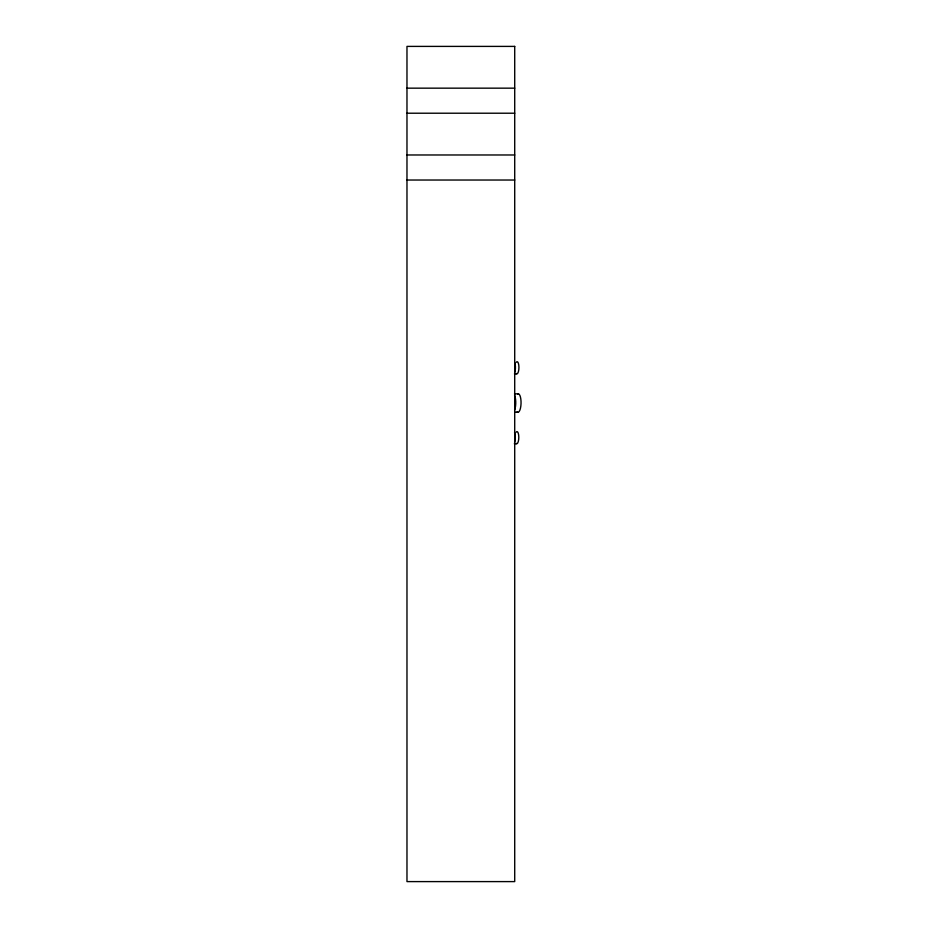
<?xml version="1.0" encoding="UTF-8"?>
<svg xmlns="http://www.w3.org/2000/svg" width="928" height="928" viewBox="0 0 928 928"><rect width="100%" height="100%" fill="white"/><g stroke="black" fill="none" stroke-linecap="round" stroke-linejoin="round"><path stroke-width="1.39" d="M514.46 373.845L516.792 373.833M514.495 393.843L518.474 393.82M515.144 412.287L517.789 412.276M514.332 443.746L516.664 443.723M406.974 88.16L514.715 88.16M406.974 113.216L514.715 113.216M406.974 154.976L514.715 154.976M406.974 180.032L514.715 180.032M516.13 432.17A6.09 1.926 -89 0 1 518.81 437.25A6.09 1.926 -89 0 1 516.177 443.398M514.541 432.599A6.09 1.926 -89 0 1 514.576 442.25M516.258 362.268A6.09 1.926 -89 0 1 518.938 367.349A6.09 1.926 -89 0 1 516.304 373.508M514.669 362.697A6.09 1.926 -89 0 1 514.704 372.36M517.72 393.994A9.222 2.923 -89 0 1 521.037 403.657A9.222 2.923 -89 0 1 517.058 411.788M514.576 395.409A9.222 2.923 -89 0 1 514.634 410.048M515.191 406.162A7.111 1.96 -89.6 0 1 515.376 399.063M514.715 46.4L406.974 46.4L406.974 881.6L514.715 881.6L514.715 46.4"/></g></svg>
